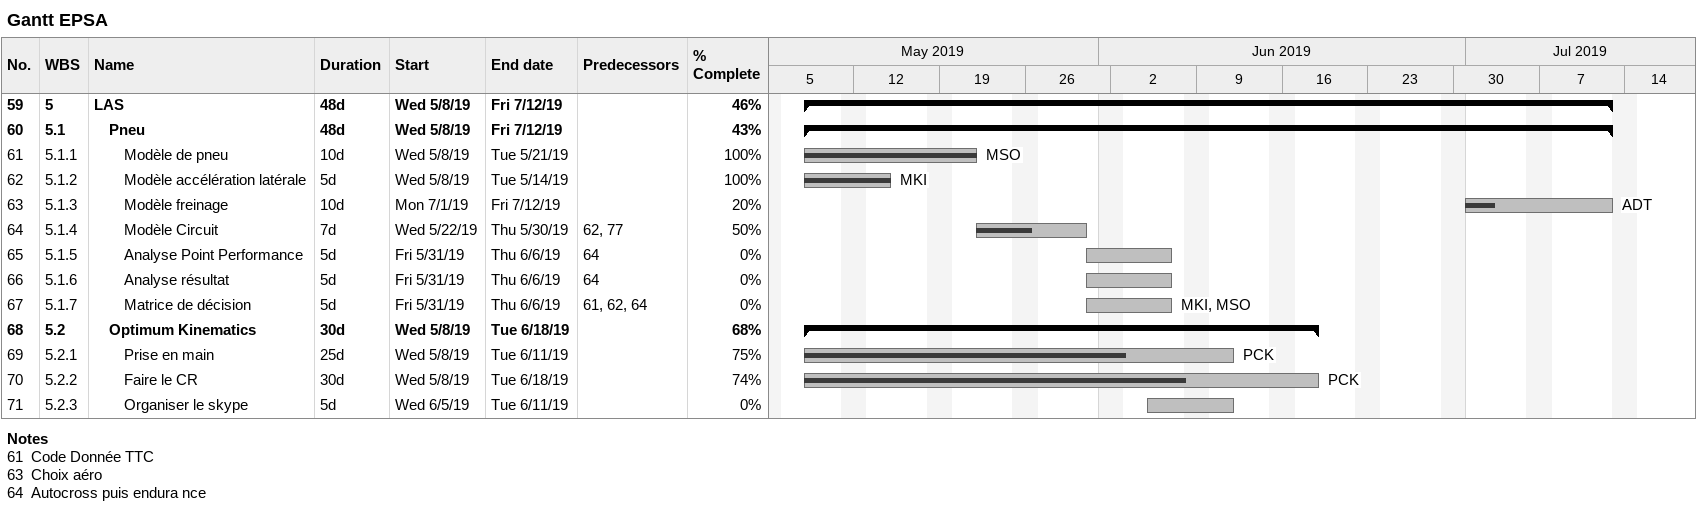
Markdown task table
Gantt EPSA

| ID | WBS | Task | Duration | Start | Finish | Predecessors | Resources | % complete |
|---|---|---|---|---|---|---|---|---|
| 59 | 5 | **LAS** | 48d | 2019-05-08 | 2019-07-12 |  |  | 46 |
| 60 | 5.1 | **Pneu** | 48d | 2019-05-08 | 2019-07-12 |  |  | 43 |
| 61 | 5.1.1 | Modèle de pneu | 10d | 2019-05-08 | 2019-05-21 |  | MSO | 100 |
| 62 | 5.1.2 | Modèle accélération latérale | 5d | 2019-05-08 | 2019-05-14 |  | MKI | 100 |
| 63 | 5.1.3 | Modèle freinage | 10d | 2019-07-01 | 2019-07-12 |  | ADT | 20 |
| 64 | 5.1.4 | Modèle Circuit | 7d | 2019-05-22 | 2019-05-30 | 62, 77 |  | 50 |
| 65 | 5.1.5 | Analyse Point Performance | 5d | 2019-05-31 | 2019-06-06 | 64 |  | 0 |
| 66 | 5.1.6 | Analyse résultat | 5d | 2019-05-31 | 2019-06-06 | 64 |  | 0 |
| 67 | 5.1.7 | Matrice de décision | 5d | 2019-05-31 | 2019-06-06 | 61, 62, 64 | MKI, MSO | 0 |
| 68 | 5.2 | **Optimum Kinematics** | 30d | 2019-05-08 | 2019-06-18 |  |  | 68 |
| 69 | 5.2.1 | Prise en main | 25d | 2019-05-08 | 2019-06-11 |  | PCK | 75 |
| 70 | 5.2.2 | Faire le CR | 30d | 2019-05-08 | 2019-06-18 |  | PCK | 74 |
| 71 | 5.2.3 | Organiser le skype | 5d | 2019-06-05 | 2019-06-11 |  |  | 0 |

Notes
- 61: Code Donnée TTC
- 63: Choix aéro
- 64: Autocross puis endura nce
